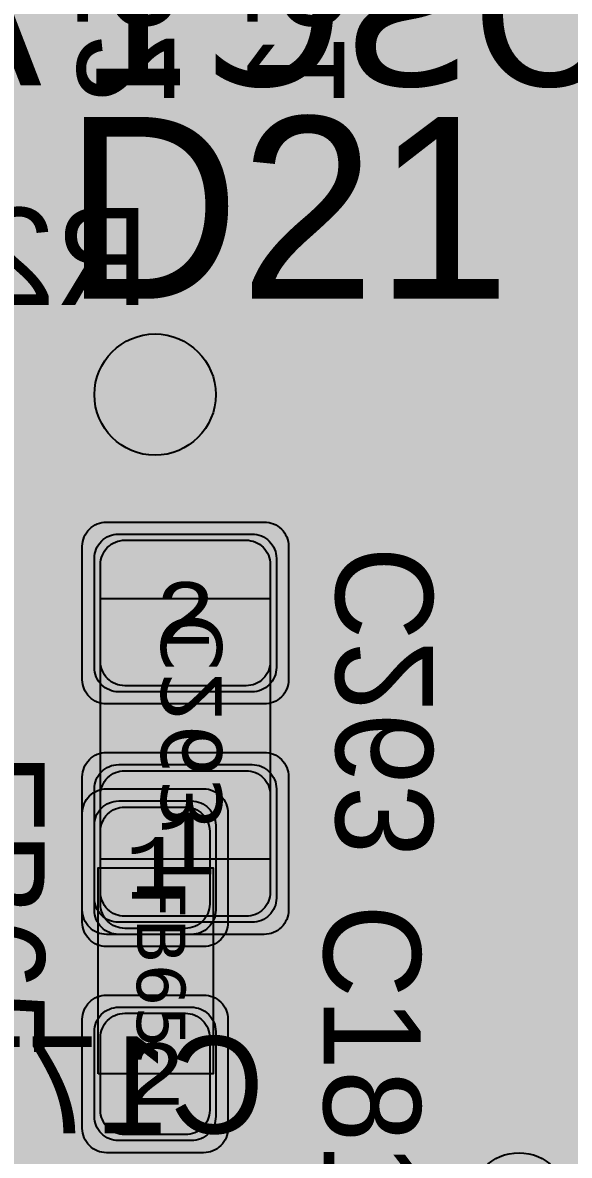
# Model space of a CAD drawing. Extents: x -28 to 199, y -61 to 255.
# Drawn here: x 62.41 to 66.91, y 201.48 to 210.82 of the extents above; entities that cross this region are included whole.
import ezdxf
from ezdxf.enums import TextEntityAlignment as Align

# ---------------------------------------------------------------- set-up
doc = ezdxf.new("R2010")
doc.units = 0
doc.header["$MEASUREMENT"] = 0
for name, color, linetype in [('ASSEMBLY_OUTLINES_BTM', 191, 'CONTINUOUS'), ('ASSEMBLY_OUTLINES_TOP', 102, 'CONTINUOUS'), ('ASSEMBLY_PART_NUMBERS_BTM', 191, 'CONTINUOUS'), ('ASSEMBLY_PART_NUMBERS_TOP', 102, 'CONTINUOUS'), ('ASSEMBLY_REF_DES_BTM', 191, 'CONTINUOUS'), ('ASSEMBLY_REF_DES_TOP', 102, 'CONTINUOUS'), ('DRILL_DRAWING', 21, 'CONTINUOUS'), ('GENERATED_SILKSCREEN_BTM', 255, 'CONTINUOUS'), ('GENERATED_SILKSCREEN_TOP', 140, 'CONTINUOUS'), ('MOUNTING_HOLES_LAYER_2', 42, 'CONTINUOUS'), ('MOUNTING_HOLES_LAYER_3', 42, 'CONTINUOUS'), ('MOUNTING_HOLES_LAYER_BOT21', 42, 'CONTINUOUS'), ('MOUNTING_HOLES_LAYER_TOP', 42, 'CONTINUOUS'), ('PART_PADS_SMD_BTM', 10, 'CONTINUOUS'), ('PART_PADS_SMD_TOP', 150, 'CONTINUOUS'), ('PIN_NUMBERS_BTM', 8, 'CONTINUOUS'), ('PIN_NUMBERS_TOP', 8, 'CONTINUOUS'), ('PLACEMENT_OUTLINES_BTM', 222, 'CONTINUOUS'), ('PLACEMENT_OUTLINES_TOP', 130, 'CONTINUOUS'), ('PLANE_SHAPES_LAYER_2', 230, 'CONTINUOUS'), ('PLANE_SHAPES_LAYER_3', 81, 'CONTINUOUS'), ('SILKSCREEN_OUTLINES_BTM', 211, 'CONTINUOUS'), ('SILKSCREEN_OUTLINES_TOP', 150, 'CONTINUOUS'), ('SILKSCREEN_REF_DES_BTM', 211, 'CONTINUOUS'), ('SILKSCREEN_REF_DES_TOP', 150, 'CONTINUOUS'), ('SOLDERMASK_PADS_BTM', 12, 'CONTINUOUS'), ('SOLDERMASK_PADS_TOP', 180, 'CONTINUOUS'), ('SOLDERPASTE_PADS_BTM', 12, 'CONTINUOUS'), ('SOLDERPASTE_PADS_TOP', 180, 'CONTINUOUS'), ('TRACES_LAYER_BOTTOM', 10, 'CONTINUOUS'), ('TRACES_LAYER_TOP', 150, 'CONTINUOUS'), ('VIA_PADS_LAYER_2', 230, 'CONTINUOUS'), ('VIA_PADS_LAYER_3', 81, 'CONTINUOUS')]:
    doc.layers.add(name, color=color, linetype=linetype)
doc.styles.add('COURIER_NEW', font='COUR.TTF')
doc.styles.add('VERDANA', font='verdana.TTF')
doc.styles.add('VERIBEST_GERBER_0', font='txt')

msp = doc.modelspace()

# ---------------------------------------------------------------- hatches: boundary and pattern name
at = {"layer": 'MOUNTING_HOLES_LAYER_2'}
h = msp.add_hatch(color=256, dxfattribs=at)
edge = h.paths.add_edge_path()
edge.add_arc((63.5, 207.75), 0.5, 0, 360)
at = {"layer": 'MOUNTING_HOLES_LAYER_3'}
h = msp.add_hatch(color=256, dxfattribs=at)
edge = h.paths.add_edge_path()
edge.add_arc((63.5, 207.75), 0.5, 0, 360)
at = {"layer": 'MOUNTING_HOLES_LAYER_BOT21'}
h = msp.add_hatch(color=256, dxfattribs=at)
edge = h.paths.add_edge_path()
edge.add_arc((63.5, 207.75), 0.5, 0, 360)
at = {"layer": 'MOUNTING_HOLES_LAYER_TOP'}
h = msp.add_hatch(color=256, dxfattribs=at)
edge = h.paths.add_edge_path()
edge.add_arc((63.5, 207.75), 0.5, 0, 360)
at = {"layer": 'PLANE_SHAPES_LAYER_2'}
h = msp.add_hatch(color=256, dxfattribs=at)
h.paths.add_polyline_path([(169.5, 129.25), (149.5, 129.25), (142.25, 122), (142.25, 90.5), (147.5, 90.5), (147.5, 80), (154, 80), (154, 69.25), (131.75, 69.25), (131.75, 73.25), (121.25, 73.25), (121.25, 81), (110.5, 81), (110.5, 125.75), (106.5, 125.75), (106.5, 128.75), (93.5, 128.75), (93.5, 120.25), (91.75, 120.25), (91.75, 121.5), (80, 121.5), (80, 118.25), (73.25, 118.25), (73.25, 124.5), (67.5, 124.5), (67.5, 128), (57.75, 128), (57.75, 120.25), (55.25, 120.25), (55.25, 121.5), (47.5, 121.5), (47.5, 119), (35, 119), (35, 134.75), (32.75, 134.75), (32.75, 159.75), (29.25, 159.75), (29.25, 175.25), (22.5, 175.25), (22.5, 195.25), (17.25, 195.25), (17.25, 198), (22.5, 198), (22.5, 216.5), (40.25, 216.5), (40.25, 235.5), (54.5, 235.5), (54.5, 254), (87.25, 254), (87.25, 236.25), (86.25, 236.25), (86.25, 228.75), (81, 228.75), (81, 218.75), (95.25, 218.75), (95.25, 194.5), (87, 194.5), (87, 172), (131.1, 172), (131.1, 208.75), (115.5, 208.75), (115.5, 213.75), (106.75, 213.75), (106.75, 218.75), (110.25, 222.25), (110.25, 226.25), (142.5, 226.25), (142.5, 221.5), (160.5, 221.5), (160.5, 240.75), (169.5, 240.75)])
h.paths.add_polyline_path([(35.5, 149.5), (41.75, 149.5), (41.75, 152), (39.25, 152), (39.25, 154), (37.75, 154), (37.75, 152), (35.5, 152)], flags=16)
h.paths.add_polyline_path([(37.5, 125.75), (37.5, 128.75), (42.75, 128.75), (42.75, 125.75)], flags=16)
h.paths.add_polyline_path([(52, 127.75), (52, 130.75), (54.25, 130.75), (54.25, 127.75)], flags=16)
h.paths.add_polyline_path([(50.75, 219.5), (50.75, 226.5), (71.75, 226.5), (71.75, 219.5)], flags=16)
h.paths.add_polyline_path([(66.5, 150.75), (66.5, 177.5), (72.25, 177.5), (72.25, 150.75)], flags=16)
h.paths.add_polyline_path([(47.25, 185.25), (73, 185.25), (73, 188.25), (70.25, 188.25), (70.25, 191), (47.25, 191)], flags=16)
h.paths.add_polyline_path([(84.5, 208), (84.5, 212.75), (85, 212.75), (85, 208)], flags=16)
h.paths.add_polyline_path([(61.5, 137.25), (87.75, 137.25), (87.75, 140.5), (84.75, 140.5), (84.75, 143), (61.5, 143)], flags=16)
h.paths.add_polyline_path([(88.75, 127), (88.75, 130), (91, 130), (91, 127)], flags=16)
h.paths.add_polyline_path([(85.5, 130.25), (85.5, 132.5), (91, 132.5), (91, 130.25)], flags=16)
h.paths.add_polyline_path([(108.75, 142.25), (135.75, 142.25), (135.75, 145.75), (132.25, 145.75), (132.25, 149), (108.75, 149)], flags=16)
h.paths.add_polyline_path([(114.25, 126.75), (140.75, 126.75), (140.75, 129.75), (137.25, 129.75), (137.25, 133), (114.25, 133)], flags=16)
h.paths.add_polyline_path([(155.25, 180.25), (166.25, 180.25), (166.25, 186.25), (152.25, 186.25), (152.25, 183), (155.25, 183)], flags=16)
at = {"layer": 'PLANE_SHAPES_LAYER_3'}
h = msp.add_hatch(color=256, dxfattribs=at)
h.paths.add_polyline_path([(169.5, 129.25), (149.5, 129.25), (142.25, 122), (142.25, 90.5), (147.5, 90.5), (147.5, 80), (154, 80), (154, 69.25), (131.75, 69.25), (131.75, 73.25), (121.25, 73.25), (121.25, 81), (110.5, 81), (110.5, 125.75), (106.5, 125.75), (106.5, 128.75), (93.5, 128.75), (93.5, 120.25), (91.75, 120.25), (91.75, 121.5), (80, 121.5), (80, 118.25), (73.25, 118.25), (73.25, 124.5), (67.5, 124.5), (67.5, 127.75), (58.25, 127.75), (58.25, 130.25), (88.75, 130.25), (88.75, 127), (91, 127), (91, 132.5), (55, 132.5), (55, 131.25), (52, 131.25), (52, 127.75), (55, 127.75), (55, 127.25), (57.75, 127.25), (57.75, 120.25), (55.25, 120.25), (55.25, 121.5), (47.5, 121.5), (47.5, 119), (35, 119), (35, 134.75), (32.75, 134.75), (32.75, 159.75), (29.25, 159.75), (29.25, 175.25), (22.5, 175.25), (22.5, 195.25), (17.25, 195.25), (17.25, 198), (22.5, 198), (22.5, 216.5), (40.25, 216.5), (40.25, 235.5), (54.5, 235.5), (54.5, 254), (87.25, 254), (87.25, 236.25), (86.25, 236.25), (86.25, 228.75), (81, 228.75), (81, 218.75), (95.25, 218.75), (95.25, 194.5), (87, 194.5), (87, 172), (131.1, 172), (131.1, 208.75), (115.5, 208.75), (115.5, 213.75), (106.75, 213.75), (106.75, 218.75), (110.25, 222.25), (110.25, 226.25), (142.5, 226.25), (142.5, 221.5), (160.5, 221.5), (160.5, 240.75), (169.5, 240.75)])
h.paths.add_polyline_path([(35.5, 149.5), (41.75, 149.5), (41.75, 152), (39.25, 152), (39.25, 154), (37.75, 154), (37.75, 152), (35.5, 152)], flags=16)
h.paths.add_polyline_path([(37.5, 125.75), (37.5, 128.75), (42.75, 128.75), (42.75, 125.75)], flags=16)
h.paths.add_polyline_path([(50.75, 219.5), (50.75, 226.5), (71.75, 226.5), (71.75, 219.5)], flags=16)
h.paths.add_polyline_path([(66.5, 150.75), (66.5, 177.5), (72.25, 177.5), (72.25, 150.75)], flags=16)
h.paths.add_polyline_path([(47.25, 185.25), (73, 185.25), (73, 188.25), (70.25, 188.25), (70.25, 191), (47.25, 191)], flags=16)
h.paths.add_polyline_path([(84.5, 208), (84.5, 212.75), (85, 212.75), (85, 208)], flags=16)
h.paths.add_polyline_path([(61.5, 137.25), (87.75, 137.25), (87.75, 140.5), (84.75, 140.5), (84.75, 143), (61.5, 143)], flags=16)
h.paths.add_polyline_path([(108.75, 142.25), (135.75, 142.25), (135.75, 145.75), (132.25, 145.75), (132.25, 149), (108.75, 149)], flags=16)
h.paths.add_polyline_path([(114.25, 126.75), (140.75, 126.75), (140.75, 129.75), (137.25, 129.75), (137.25, 133), (114.25, 133)], flags=16)
h.paths.add_polyline_path([(155.25, 180.25), (166.25, 180.25), (166.25, 186.25), (152.25, 186.25), (152.25, 183), (155.25, 183)], flags=16)

# ---------------------------------------------------------------- linework, layer by layer
at = {"layer": 'ASSEMBLY_OUTLINES_BTM'}
msp.add_lwpolyline([(63.05, 203.92), (63.05, 206.07), (64.45, 206.07), (64.45, 203.92)], close=True, dxfattribs=at)
at = {"layer": 'ASSEMBLY_OUTLINES_TOP'}
msp.add_lwpolyline([(63.03, 202.15), (63.03, 203.85), (63.98, 203.85), (63.98, 202.15)], close=True, dxfattribs=at)
at = {"layer": 'GENERATED_SILKSCREEN_BTM', "const_width": 0.15}
for points in [[(62.8896, 211.0472), (62.8896, 210.5248), (62.888, 210.5192), (62.8848, 210.5144), (62.8792, 210.512), (62.8736, 210.5112), (62.8672, 210.512), (62.8616, 210.5144), (62.8584, 210.5192), (62.8568, 210.5248), (62.8568, 211.0648)], [(64.2896, 211.0468), (64.2896, 210.5244), (64.288, 210.5188), (64.2848, 210.514), (64.2792, 210.5116), (64.2736, 210.5108), (64.2672, 210.5116), (64.2616, 210.514), (64.2584, 210.5188), (64.2568, 210.5244), (64.2568, 211.0644)], [(63.6568, 210.9296), (63.6568, 210.66), (63.6568, 210.6576), (63.656, 210.6568), (63.656, 210.656), (63.6552, 210.6544), (63.6552, 210.6528), (63.6536, 210.6496), (63.5432, 210.5144), (63.5408, 210.512), (63.5392, 210.5112), (63.5344, 210.5096), (63.5312, 210.5088), (63.2576, 210.5088), (63.2544, 210.5096), (63.2496, 210.5112), (63.248, 210.5112), (63.2472, 210.512), (63.2456, 210.5136), (63.244, 210.5144), (63.1352, 210.6496), (63.1336, 210.6536), (63.1328, 210.656), (63.132, 210.66), (63.132, 210.9296)], [(63.164, 210.924), (63.164, 210.6656), (63.2656, 210.5408), (63.5232, 210.5408), (63.6232, 210.6656), (63.6232, 210.924)], [(65.0568, 210.9292), (65.0568, 210.6596), (65.0568, 210.6572), (65.056, 210.6564), (65.056, 210.6556), (65.0552, 210.654), (65.0552, 210.6524), (65.0536, 210.6492), (64.9432, 210.514), (64.9408, 210.5116), (64.9392, 210.5108), (64.9344, 210.5092), (64.9312, 210.5084), (64.6576, 210.5084), (64.6544, 210.5092), (64.6496, 210.5108), (64.648, 210.5108), (64.6472, 210.5116), (64.6456, 210.5132), (64.644, 210.514), (64.5352, 210.6492), (64.5336, 210.6532), (64.5328, 210.6556), (64.532, 210.6596), (64.532, 210.9292)], [(64.564, 210.9236), (64.564, 210.6652), (64.6656, 210.5404), (64.9232, 210.5404), (65.0232, 210.6652), (65.0232, 210.9236)], [(62.86, 209.8928), (62.9696, 209.7584), (62.9736, 209.756), (62.9768, 209.7552), (62.9792, 209.7536), (62.9824, 209.7528), (63.092, 209.7528), (63.0944, 209.7536), (63.1, 209.7552), (63.104, 209.756), (63.1056, 209.7584), (63.5384, 210.2912), (63.624, 210.2912), (63.624, 209.7688), (63.6256, 209.7632), (63.6288, 209.7584), (63.6344, 209.756), (63.6408, 209.7552), (63.6464, 209.756), (63.652, 209.7584), (63.6552, 209.7632), (63.6568, 209.7688), (63.6568, 210.308), (63.6552, 210.3144), (63.6512, 210.3184), (63.6472, 210.3224), (63.6408, 210.324), (63.5312, 210.324), (63.5288, 210.3232), (63.5232, 210.3216), (63.5208, 210.32), (63.5192, 210.3184), (63.5176, 210.3168), (63.084, 209.7848), (62.9904, 209.7848), (62.8896, 209.9096), (62.8896, 210.168), (62.996, 210.2984), (62.9976, 210.304), (62.9968, 210.3088), (62.9944, 210.3144), (62.9896, 210.3176), (62.9848, 210.3208), (62.9792, 210.3216), (62.9736, 210.3208), (62.9696, 210.3168), (62.86, 210.1824), (62.8592, 210.1792), (62.8584, 210.1768), (62.8576, 210.176), (62.8568, 210.1728), (62.8568, 209.9032), (62.8576, 209.9), (62.8576, 209.8992), (62.8584, 209.8984), (62.8592, 209.896), (62.86, 209.8928)], [(65.024, 210.2084), (65.0256, 210.2148), (65.0288, 210.218), (65.0344, 210.2204), (65.0408, 210.2212), (65.0464, 210.2204), (65.052, 210.218), (65.056, 210.2148), (65.0568, 210.2084), (65.0568, 209.8964), (65.056, 209.8908), (65.052, 209.886), (65.0464, 209.8836), (65.0408, 209.8828), (65.0344, 209.8836), (65.0288, 209.886), (65.0256, 209.8908), (65.024, 209.8964), (65.024, 210.0372), (64.2728, 210.0372), (64.2672, 210.038), (64.2632, 210.0404), (64.2608, 210.0444), (64.26, 210.05), (64.2592, 210.054), (64.2592, 210.058), (64.2608, 210.0612), (64.264, 210.0644), (64.4832, 210.2204), (64.4888, 210.2228), (64.4944, 210.2228), (64.4992, 210.2204), (64.5032, 210.2164), (64.5064, 210.2116), (64.508, 210.206), (64.508, 210.2028), (64.5064, 210.2004), (64.5048, 210.198), (64.5024, 210.1964), (64.3232, 210.0684), (65.024, 210.0684), (65.024, 210.2084)], [(62.1716, 209.2436), (62.43, 209.2436), (62.5604, 209.1372), (62.566, 209.1356), (62.5716, 209.1364), (62.5764, 209.1388), (62.5804, 209.1436), (62.5828, 209.1484), (62.5836, 209.154), (62.5828, 209.1596), (62.5812, 209.162), (62.5788, 209.1636), (62.4444, 209.2732), (62.4412, 209.274), (62.4396, 209.2748), (62.438, 209.2756), (62.4348, 209.2764), (62.1652, 209.2764)], [(62.7756, 208.9724), (62.7732, 208.974), (62.7724, 208.978), (62.7708, 208.982), (62.77, 208.986), (62.77, 209.1508), (62.7708, 209.1548), (62.7724, 209.1572), (62.7724, 209.1596), (62.7732, 209.1604), (62.7748, 209.1612), (62.7756, 209.1628), (62.9116, 209.2732), (62.9156, 209.2748), (62.9188, 209.2756), (62.922, 209.2764), (63.3252, 209.2764), (63.3324, 209.2748), (63.3372, 209.2708), (63.3412, 209.266), (63.3428, 209.2604), (63.3428, 208.4924), (63.3412, 208.486), (63.3372, 208.482), (63.3324, 208.4796), (63.3268, 208.4788), (63.3204, 208.4796), (63.3148, 208.482), (63.3108, 208.486), (63.3092, 208.4924), (63.3092, 208.8604), (62.9332, 208.8604), (62.802, 208.4876), (62.7988, 208.482), (62.7932, 208.4788), (62.7876, 208.478), (62.782, 208.4796), (62.7772, 208.482), (62.7732, 208.486), (62.7716, 208.4916), (62.7724, 208.498), (62.9036, 208.8708), (62.7756, 208.9724)], [(63.3092, 209.2436), (62.9268, 209.2436), (62.802, 209.1428), (62.802, 208.994), (62.9268, 208.8924), (63.3092, 208.8924), (63.3092, 209.2436)], [(62.0204, 209.0276), (62.5532, 208.5948), (62.5532, 208.5092), (62.0308, 208.5092)], [(62.0308, 208.4764), (62.57, 208.4764), (62.5764, 208.478), (62.5804, 208.482), (62.5844, 208.486), (62.586, 208.4924), (62.586, 208.602), (62.5852, 208.6044), (62.5836, 208.61), (62.582, 208.6124), (62.5812, 208.614), (62.5788, 208.6156), (62.0468, 209.0492)], [(65.7836, 206.2504), (65.674, 206.3848), (65.6716, 206.3888), (65.6684, 206.3896), (65.6652, 206.3912), (65.6612, 206.392), (65.1124, 206.392), (65.1084, 206.3912), (65.1052, 206.3896), (65.1036, 206.388), (65.102, 206.3872), (65.0996, 206.3848), (64.99, 206.2504), (64.9892, 206.248), (64.9884, 206.2456), (64.9876, 206.2448), (64.9868, 206.2416), (64.9868, 205.972), (64.9876, 205.968), (64.9884, 205.9664), (64.9892, 205.964), (64.99, 205.9616), (65.0996, 205.8264), (65.1036, 205.8232), (65.11, 205.8216), (65.114, 205.8224), (65.1188, 205.824), (65.122, 205.8264), (65.1252, 205.8304), (65.1276, 205.8344), (65.1284, 205.8384), (65.1284, 205.8424), (65.126, 205.8456), (65.0196, 205.9776), (65.0196, 206.236), (65.1204, 206.3592), (65.6532, 206.3592), (65.754, 206.236), (65.754, 205.9776), (65.6476, 205.8456), (65.646, 205.8424), (65.6452, 205.8384), (65.646, 205.8344), (65.6484, 205.8304), (65.6516, 205.8264), (65.6556, 205.824), (65.6596, 205.8224), (65.6652, 205.8216), (65.67, 205.8232), (65.674, 205.8264), (65.7836, 205.9616), (65.7852, 205.9648), (65.786, 205.9656), (65.786, 205.968), (65.7868, 205.9688), (65.7868, 205.9696), (65.7868, 205.972), (65.7868, 206.2416), (65.786, 206.2448), (65.7852, 206.248), (65.7836, 206.2504)], [(64.99, 205.2064), (65.0996, 205.072), (65.1036, 205.0696), (65.1068, 205.0688), (65.1092, 205.0672), (65.1124, 205.0664), (65.222, 205.0664), (65.2244, 205.0672), (65.23, 205.0688), (65.234, 205.0696), (65.2356, 205.072), (65.6684, 205.6048), (65.754, 205.6048), (65.754, 205.0824), (65.7556, 205.0768), (65.7588, 205.072), (65.7644, 205.0696), (65.7708, 205.0688), (65.7764, 205.0696), (65.782, 205.072), (65.7852, 205.0768), (65.7868, 205.0824), (65.7868, 205.6216), (65.7852, 205.628), (65.7812, 205.632), (65.7772, 205.636), (65.7708, 205.6376), (65.6612, 205.6376), (65.6588, 205.6368), (65.6532, 205.6352), (65.6508, 205.6336), (65.6492, 205.632), (65.6476, 205.6304), (65.214, 205.0984), (65.1204, 205.0984), (65.0196, 205.2232), (65.0196, 205.4816), (65.126, 205.612), (65.1276, 205.6176), (65.1268, 205.6224), (65.1244, 205.628), (65.1196, 205.6312), (65.1148, 205.6344), (65.1092, 205.6352), (65.1036, 205.6344), (65.0996, 205.6304), (64.99, 205.496), (64.9892, 205.4928), (64.9884, 205.4904), (64.9876, 205.4896), (64.9868, 205.4864), (64.9868, 205.2168), (64.9876, 205.2136), (64.9876, 205.2128), (64.9884, 205.212), (64.9892, 205.2096), (64.99, 205.2064)], [(64.99, 204.4504), (65.0996, 204.316), (65.1036, 204.312), (65.11, 204.3112), (65.114, 204.312), (65.1188, 204.3136), (65.122, 204.316), (65.1252, 204.32), (65.1276, 204.324), (65.1284, 204.328), (65.1284, 204.332), (65.126, 204.3352), (65.0196, 204.4664), (65.0196, 204.7256), (65.1204, 204.8488), (65.4076, 204.8488), (65.3188, 204.74), (65.318, 204.7368), (65.3172, 204.7352), (65.3172, 204.7344), (65.3164, 204.7344), (65.3156, 204.7304), (65.3156, 204.4608), (65.3164, 204.4576), (65.3172, 204.4568), (65.3172, 204.456), (65.318, 204.4536), (65.3188, 204.4504), (65.4276, 204.316), (65.43, 204.3152), (65.4308, 204.3136), (65.4316, 204.3128), (65.4332, 204.3128), (65.4388, 204.3112), (65.4412, 204.3104), (65.6612, 204.3104), (65.6652, 204.3112), (65.6684, 204.3128), (65.6716, 204.3136), (65.674, 204.316), (65.7836, 204.4504), (65.7852, 204.4544), (65.786, 204.4552), (65.786, 204.4568), (65.7868, 204.4584), (65.7868, 204.4592), (65.7868, 204.4608), (65.7868, 204.7304), (65.786, 204.7336), (65.7852, 204.7368), (65.7836, 204.74), (65.674, 204.8744), (65.6724, 204.876), (65.6716, 204.8776), (65.6692, 204.8792), (65.6636, 204.8808), (65.6612, 204.8816), (65.1124, 204.8816), (65.1084, 204.8808), (65.1052, 204.8792), (65.1036, 204.8776), (65.102, 204.876), (65.0996, 204.8744), (64.99, 204.74), (64.9892, 204.7368), (64.9884, 204.7344), (64.9876, 204.7336), (64.9868, 204.7304), (64.9868, 204.4608), (64.9876, 204.4576), (64.9876, 204.4568), (64.9884, 204.456), (64.9892, 204.4536), (64.99, 204.4504)], [(65.4492, 204.8488), (65.6532, 204.8488), (65.754, 204.7256), (65.754, 204.4672), (65.6532, 204.3424), (65.4492, 204.3424), (65.3476, 204.4672), (65.3476, 204.7256), (65.4492, 204.8488)], [(65.7836, 203.984), (65.674, 204.1192), (65.67, 204.1232), (65.6676, 204.124), (65.6652, 204.124), (65.6596, 204.1232), (65.654, 204.12), (65.65, 204.116), (65.6468, 204.1112), (65.646, 204.1056), (65.6476, 204.1), (65.754, 203.9696), (65.754, 203.7112), (65.6532, 203.5864), (65.5044, 203.5864), (65.4028, 203.7096), (65.4028, 203.8424), (65.4012, 203.8488), (65.398, 203.8528), (65.3924, 203.8552), (65.3868, 203.856), (65.3812, 203.8552), (65.3756, 203.8528), (65.3724, 203.8488), (65.3708, 203.8424), (65.3708, 203.7096), (65.2692, 203.5864), (65.1204, 203.5864), (65.0196, 203.7112), (65.0196, 203.9696), (65.126, 204.1), (65.1276, 204.1056), (65.1268, 204.1112), (65.1244, 204.116), (65.1196, 204.12), (65.1148, 204.1232), (65.1092, 204.124), (65.106, 204.124), (65.1036, 204.1232), (65.0996, 204.1192), (64.99, 203.984), (64.9892, 203.9816), (64.9884, 203.9792), (64.9876, 203.9784), (64.9868, 203.9752), (64.9868, 203.7056), (64.9876, 203.7016), (64.9884, 203.7), (64.9892, 203.6976), (64.99, 203.6952), (65.0996, 203.56), (65.1036, 203.5576), (65.1068, 203.5568), (65.1092, 203.5552), (65.1124, 203.5544), (65.2772, 203.5544), (65.2796, 203.5552), (65.2852, 203.5568), (65.2892, 203.5576), (65.2908, 203.56), (65.3868, 203.6776), (65.4828, 203.56), (65.4844, 203.5592), (65.486, 203.5576), (65.4868, 203.5568), (65.4884, 203.5568), (65.494, 203.5552), (65.4964, 203.5544), (65.6612, 203.5544), (65.6652, 203.5552), (65.6684, 203.5568), (65.6716, 203.5576), (65.674, 203.56), (65.7836, 203.6952), (65.7852, 203.6984), (65.786, 203.6992), (65.786, 203.7016), (65.7868, 203.7024), (65.7868, 203.7032), (65.7868, 203.7056), (65.7868, 203.9752), (65.786, 203.9784), (65.7852, 203.9816), (65.7836, 203.984)], [(63.4228, 201.6792), (63.4292, 201.6776), (63.4332, 201.6744), (63.4348, 201.6688), (63.4356, 201.6624), (63.4348, 201.6568), (63.4332, 201.6512), (63.4292, 201.6472), (63.4228, 201.6464), (63.1108, 201.6464), (63.1052, 201.6472), (63.1004, 201.6512), (63.098, 201.6568), (63.0972, 201.6624), (63.098, 201.6688), (63.1004, 201.6744), (63.1052, 201.6776), (63.1108, 201.6792), (63.2516, 201.6792), (63.2516, 202.4304), (63.2524, 202.436), (63.2548, 202.44), (63.2588, 202.4424), (63.2644, 202.4432), (63.2684, 202.444), (63.2724, 202.444), (63.2756, 202.4424), (63.2788, 202.4392), (63.4348, 202.22), (63.4364, 202.2168), (63.4372, 202.2144), (63.4372, 202.2088), (63.4348, 202.204), (63.4308, 202.2), (63.426, 202.1968), (63.4204, 202.1952), (63.4172, 202.1952), (63.4148, 202.196), (63.4108, 202.2008), (63.2828, 202.38), (63.2828, 201.6792), (63.4228, 201.6792)], [(62.2548, 202.4464), (62.7948, 202.4464), (62.8004, 202.4448), (62.8052, 202.4408), (62.8076, 202.436), (62.8084, 202.4296), (62.8076, 202.424), (62.8052, 202.4184), (62.8004, 202.4144), (62.7948, 202.4136), (62.282, 202.4136), (62.6996, 201.6704)], [(62.6996, 201.6704), (62.7012, 201.6648), (62.7004, 201.6592), (62.6972, 201.6544), (62.6924, 201.6512), (62.6868, 201.6496), (62.6812, 201.6488), (62.6764, 201.6504), (62.6724, 201.6552), (62.2412, 202.4224)], [(64.1508, 201.6496), (64.2852, 201.7592), (64.2892, 201.7616), (64.29, 201.7648), (64.2916, 201.768), (64.2924, 201.772), (64.2924, 202.3208), (64.2916, 202.3248), (64.29, 202.328), (64.2884, 202.3296), (64.2876, 202.3312), (64.286, 202.3336), (64.1508, 202.4432), (64.1484, 202.444), (64.146, 202.4448), (64.1452, 202.4456), (64.142, 202.4464), (63.8724, 202.4464), (63.8684, 202.4456), (63.8668, 202.4448), (63.8644, 202.444), (63.862, 202.4432), (63.7268, 202.3336), (63.7236, 202.3296), (63.722, 202.3232), (63.7228, 202.3184), (63.7244, 202.3144), (63.7268, 202.3112), (63.7308, 202.308), (63.7348, 202.3056), (63.7388, 202.3048), (63.7428, 202.3048), (63.746, 202.3072), (63.878, 202.4136), (64.1364, 202.4136), (64.2596, 202.3128), (64.2596, 201.78), (64.1364, 201.6792), (63.878, 201.6792), (63.746, 201.7856), (63.7428, 201.7872), (63.7388, 201.788), (63.7348, 201.7872), (63.7308, 201.7848), (63.7268, 201.7816), (63.7244, 201.7776), (63.7228, 201.7728), (63.722, 201.768), (63.7236, 201.7632), (63.7268, 201.7592), (63.862, 201.6496), (63.8652, 201.648), (63.866, 201.6472), (63.8684, 201.6472), (63.8692, 201.6464), (63.87, 201.6464), (63.8724, 201.6464), (64.142, 201.6464), (64.1452, 201.6472), (64.1484, 201.648), (64.1508, 201.6496)]]:
    msp.add_lwpolyline(points, dxfattribs=at)
for points in [[(63.050005, 204.730492, 1.10969e-05), (63.049995, 204.730485), (63.049995, 205.269515, 1.10969e-05), (63.050005, 205.269508), (63.050005, 204.730492)], [(64.450005, 204.730485, 1.10969e-05), (64.449995, 204.730492), (64.449995, 205.269508, 1.10969e-05), (64.450005, 205.269515), (64.450005, 204.730485)]]:
    msp.add_lwpolyline(points, format="xyb", dxfattribs=at)
at = {"layer": 'GENERATED_SILKSCREEN_TOP', "const_width": 0.15}
for points in [[(66.0035, 208.576), (65.9915, 208.573), (65.9855, 208.567), (65.981, 208.5565), (65.9795, 208.5445), (65.981, 208.534), (65.9855, 208.5235), (65.9915, 208.516), (66.0035, 208.5145), (66.5885, 208.5145), (66.599, 208.516), (66.608, 208.5235), (66.6125, 208.534), (66.614, 208.5445), (66.6125, 208.5565), (66.608, 208.567), (66.599, 208.573), (66.5885, 208.576), (66.3245, 208.576), (66.3245, 209.9845), (66.323, 209.995), (66.3185, 210.0025), (66.311, 210.007), (66.3005, 210.0085), (66.293, 210.01), (66.2855, 210.01), (66.2795, 210.007), (66.2735, 210.001), (65.981, 209.59), (65.9765, 209.5795), (65.9765, 209.569), (65.981, 209.56), (65.9885, 209.5525), (65.9975, 209.5465), (66.008, 209.5435), (66.014, 209.5435), (66.0185, 209.545), (66.026, 209.554), (66.266, 209.89), (66.266, 208.576), (66.0035, 208.576)], [(63.7595, 210.0085), (63.752, 210.0115), (63.746, 210.013), (63.74, 210.0145), (62.981, 210.0145), (62.9705, 210.0115), (62.9615, 210.004), (62.954, 209.995), (62.951, 209.9845), (62.951, 208.5445), (62.954, 208.5325), (62.9615, 208.525), (62.9705, 208.516), (62.981, 208.5145), (63.74, 208.5145), (63.746, 208.5145), (63.749, 208.516), (63.752, 208.5175), (63.7595, 208.5205), (64.013, 208.726), (64.0175, 208.732), (64.019, 208.735), (64.022, 208.7425), (64.0235, 208.75), (64.0235, 209.779), (64.022, 209.7865), (64.019, 209.791), (64.019, 209.7955), (64.0175, 209.797), (64.0145, 209.7985), (64.013, 209.8015), (63.7595, 210.0085)], [(63.014, 209.953), (63.7295, 209.953), (63.9635, 209.764), (63.9635, 208.765), (63.7295, 208.576), (63.014, 208.576), (63.014, 209.953)], [(65.1785, 210.0085), (65.4305, 209.803), (65.435, 209.7955), (65.4365, 209.7895), (65.4395, 209.785), (65.441, 209.779), (65.441, 209.5735), (65.4395, 209.5675), (65.4365, 209.5585), (65.435, 209.551), (65.4305, 209.548), (64.4315, 208.7365), (64.4315, 208.576), (65.411, 208.576), (65.4215, 208.573), (65.4305, 208.567), (65.435, 208.5565), (65.4365, 208.5445), (65.435, 208.534), (65.4305, 208.5235), (65.4215, 208.5175), (65.411, 208.5145), (64.4, 208.5145), (64.388, 208.5175), (64.3805, 208.525), (64.373, 208.5325), (64.37, 208.5445), (64.37, 208.75), (64.3715, 208.7545), (64.3745, 208.765), (64.3775, 208.7695), (64.3805, 208.7725), (64.3835, 208.7755), (65.381, 209.5885), (65.381, 209.764), (65.147, 209.953), (64.6625, 209.953), (64.418, 209.7535), (64.4075, 209.7505), (64.397, 209.752), (64.388, 209.7565), (64.382, 209.7655), (64.376, 209.7745), (64.3745, 209.785), (64.3745, 209.791), (64.376, 209.7955), (64.3835, 209.803), (64.6355, 210.0085), (64.6415, 210.01), (64.646, 210.0115), (64.6475, 210.013), (64.6535, 210.0145), (65.159, 210.0145), (65.165, 210.013), (65.1665, 210.013), (65.168, 210.0115), (65.1725, 210.01), (65.1785, 210.0085)], [(62.5604, 204.1368), (62.562, 204.1312), (62.5652, 204.1264), (62.5708, 204.124), (62.5764, 204.1232), (62.5828, 204.124), (62.5884, 204.1264), (62.5916, 204.1312), (62.5932, 204.1368), (62.5932, 204.6768), (62.5916, 204.6824), (62.5876, 204.6864), (62.5836, 204.6912), (62.5772, 204.6928), (61.8092, 204.6928)], [(62.246, 204.6592), (62.5604, 204.6592), (62.5604, 204.1368)], [(62.4732, 203.3912), (62.5876, 203.4944), (62.5916, 203.5), (62.5932, 203.5056), (62.5932, 203.9208), (62.5916, 203.9264), (62.5884, 203.9312), (62.5828, 203.9352), (62.5772, 203.9368), (62.2276, 203.9368)], [(62.5604, 203.9032), (62.5604, 203.5136), (62.4612, 203.424), (62.3124, 203.424), (62.2412, 203.512), (62.2412, 203.9032), (62.5604, 203.9032)], [(64.8964, 203.3), (65.006, 203.4344), (65.0084, 203.4384), (65.0116, 203.4392), (65.0148, 203.4408), (65.0188, 203.4416), (65.5676, 203.4416), (65.5716, 203.4408), (65.5748, 203.4392), (65.5772, 203.4376), (65.578, 203.4368), (65.5804, 203.4344), (65.69, 203.3), (65.6908, 203.2976), (65.6916, 203.2952), (65.6924, 203.2944), (65.6932, 203.2912), (65.6932, 203.0216), (65.6924, 203.0176), (65.6916, 203.016), (65.6908, 203.0136), (65.69, 203.0112), (65.5804, 202.876), (65.5764, 202.8728), (65.57, 202.8712), (65.566, 202.872), (65.562, 202.8736), (65.558, 202.876), (65.5548, 202.88), (65.5524, 202.884), (65.5516, 202.888), (65.5516, 202.892), (65.554, 202.8952), (65.6604, 203.0272), (65.6604, 203.2856), (65.5596, 203.4088), (65.0268, 203.4088), (64.926, 203.2856), (64.926, 203.0272), (65.0324, 202.8952), (65.0348, 202.892), (65.0348, 202.888), (65.034, 202.884), (65.0316, 202.88), (65.0284, 202.876), (65.0244, 202.8736), (65.0204, 202.872), (65.0148, 202.8712), (65.01, 202.8728), (65.006, 202.876), (64.8964, 203.0112), (64.8948, 203.0144), (64.894, 203.0152), (64.894, 203.0176), (64.894, 203.0184), (64.8932, 203.0192), (64.8932, 203.0216), (64.8932, 203.2912), (64.894, 203.2944), (64.8948, 203.2976), (64.8964, 203.3)], [(62.3036, 203.3912), (62.4732, 203.3912)], [(61.9188, 203.18), (62.4676, 203.18), (62.4716, 203.1792), (62.4748, 203.1776), (62.4772, 203.176), (62.478, 203.1744), (62.4804, 203.1728), (62.59, 203.0384), (62.5908, 203.0352), (62.5916, 203.0328), (62.5924, 203.032), (62.5932, 203.0288), (62.5932, 202.7592), (62.5924, 202.756), (62.5924, 202.7552), (62.5916, 202.7544), (62.5908, 202.752), (62.59, 202.7488)], [(62.59, 202.7488), (62.4804, 202.6144), (62.4764, 202.6104), (62.47, 202.6096), (62.466, 202.6104), (62.462, 202.612), (62.458, 202.6144), (62.4548, 202.6184), (62.4524, 202.6224), (62.4516, 202.6264), (62.4516, 202.6304), (62.454, 202.6336), (62.5604, 202.7648), (62.5604, 203.024), (62.4596, 203.1472), (62.1724, 203.1472)], [(64.926, 202.572), (64.9252, 202.5784), (64.9212, 202.5816), (64.9156, 202.584), (64.9092, 202.5848), (64.9036, 202.584), (64.898, 202.5816), (64.894, 202.5784), (64.8932, 202.572), (64.8932, 202.26), (64.894, 202.2544), (64.898, 202.2496), (64.9036, 202.2472), (64.9092, 202.2464), (64.9156, 202.2472), (64.9212, 202.2496), (64.9252, 202.2544), (64.926, 202.26), (64.926, 202.4008), (65.6772, 202.4008), (65.6828, 202.4016), (65.6868, 202.404), (65.6892, 202.408), (65.69, 202.4136), (65.6908, 202.4176), (65.6908, 202.4216), (65.6892, 202.4248), (65.686, 202.428), (65.4668, 202.584), (65.4612, 202.5864), (65.4564, 202.5864), (65.4508, 202.584), (65.4468, 202.58), (65.4436, 202.5752), (65.442, 202.5696), (65.4436, 202.564), (65.4476, 202.56), (65.6268, 202.432), (64.926, 202.432), (64.926, 202.572)], [(62.2268, 202.3912), (62.5604, 202.3912), (62.5604, 201.8688), (62.562, 201.8632), (62.5652, 201.8584), (62.5708, 201.856), (62.5764, 201.8552), (62.5828, 201.856), (62.5884, 201.8584), (62.5916, 201.8632), (62.5932, 201.8688), (62.5932, 202.4088), (62.5916, 202.4144), (62.5876, 202.4184), (62.5836, 202.4232), (62.5772, 202.4248), (62.1924, 202.4248)], [(65.398, 201.4224), (65.3212, 201.448), (65.2444, 201.4224), (65.242, 201.4224), (65.2388, 201.4216), (64.9916, 201.4216), (64.9892, 201.4216), (64.9868, 201.4224), (64.9836, 201.4232), (64.9804, 201.4264), (64.898, 201.5064), (64.8948, 201.5096), (64.894, 201.5144), (64.8932, 201.5176), (64.8932, 201.8112), (64.8932, 201.8136), (64.894, 201.816), (64.8948, 201.8192), (64.898, 201.8224), (64.9804, 201.9024), (64.9836, 201.9056), (64.9868, 201.9072), (64.9916, 201.9072), (65.2388, 201.9072), (65.242, 201.9072), (65.2436, 201.9072), (65.2444, 201.9064), (65.3212, 201.8808), (65.398, 201.9064), (65.3988, 201.9072), (65.4036, 201.9072), (65.5956, 201.9072), (65.5988, 201.9072), (65.6028, 201.9056), (65.6068, 201.9024), (65.6892, 201.8224), (65.6916, 201.8192), (65.6924, 201.816), (65.6932, 201.8136), (65.6932, 201.8112), (65.6932, 201.5176), (65.6924, 201.5144), (65.6916, 201.5096), (65.6892, 201.5064), (65.6068, 201.4264), (65.602, 201.4232), (65.5988, 201.4224), (65.5956, 201.4216), (65.4036, 201.4216), (65.4004, 201.4216), (65.3988, 201.4224), (65.398, 201.4224)], [(65.2356, 201.8752), (64.9988, 201.8752), (64.926, 201.8032), (64.926, 201.524), (64.9988, 201.4536), (65.2356, 201.4536), (65.3044, 201.4768), (65.3044, 201.8536), (65.2356, 201.8752)], [(65.5868, 201.8752), (65.4052, 201.8752), (65.3364, 201.8536), (65.3364, 201.4768), (65.4052, 201.4536), (65.5868, 201.4536), (65.6604, 201.524), (65.6604, 201.8032), (65.5868, 201.8752)]]:
    msp.add_lwpolyline(points, dxfattribs=at)
for points in [[(63.030005, 202.716164, 1.1642e-05), (63.029995, 202.716156), (63.029995, 203.283844, 1.1642e-05), (63.030005, 203.283836), (63.030005, 202.716164)], [(63.980005, 202.707902, 1.22306e-05), (63.979995, 202.707911), (63.979995, 203.292089, 1.22306e-05), (63.980005, 203.292098), (63.980005, 202.707902)]]:
    msp.add_lwpolyline(points, format="xyb", dxfattribs=at)
at = {"layer": 'MOUNTING_HOLES_LAYER_2'}
msp.add_circle((63.5, 207.75), 0.5, dxfattribs=at)
at = {"layer": 'MOUNTING_HOLES_LAYER_3'}
msp.add_circle((63.5, 207.75), 0.5, dxfattribs=at)
at = {"layer": 'MOUNTING_HOLES_LAYER_BOT21'}
msp.add_circle((63.5, 207.75), 0.5, dxfattribs=at)
at = {"layer": 'MOUNTING_HOLES_LAYER_TOP'}
msp.add_circle((63.5, 207.75), 0.5, dxfattribs=at)
at = {"layer": 'PART_PADS_SMD_BTM'}
for points in [[(63, 206.4, -0.4142135624), (63.2, 206.6), (64.3, 206.6, -0.4142135624), (64.5, 206.4), (64.5, 205.5, -0.4142135624), (64.3, 205.3), (63.2, 205.3, -0.4142135624), (63, 205.5)], [(63, 204.5, -0.4142135624), (63.2, 204.7), (64.3, 204.7, -0.4142135624), (64.5, 204.5), (64.5, 203.6, -0.4142135624), (64.3, 203.4), (63.2, 203.4, -0.4142135624), (63, 203.6)]]:
    msp.add_lwpolyline(points, format="xyb", close=True, dxfattribs=at)
at = {"layer": 'PART_PADS_SMD_TOP'}
for points in [[(63.8, 204.4, -0.4142135624), (64, 204.2), (64, 203.5, -0.4142135624), (63.8, 203.3), (63.2, 203.3, -0.4142135624), (63, 203.5), (63, 204.2, -0.4142135624), (63.2, 204.4)], [(63.8, 202.7, -0.4142135624), (64, 202.5), (64, 201.8, -0.4142135624), (63.8, 201.6), (63.2, 201.6, -0.4142135624), (63, 201.8), (63, 202.5, -0.4142135624), (63.2, 202.7)]]:
    msp.add_lwpolyline(points, format="xyb", close=True, dxfattribs=at)
at = {"layer": 'PLACEMENT_OUTLINES_BTM'}
msp.add_lwpolyline([(63.05, 203.92), (63.05, 206.07), (64.45, 206.07), (64.45, 203.92)], close=True, dxfattribs=at)
at = {"layer": 'PLACEMENT_OUTLINES_TOP'}
msp.add_lwpolyline([(63.03, 202.15), (63.03, 203.85), (63.98, 203.85), (63.98, 202.15)], close=True, dxfattribs=at)
at = {"layer": 'SILKSCREEN_OUTLINES_BTM'}
msp.add_lwpolyline([(63.05, 203.92), (63.05, 206.07), (64.45, 206.07), (64.45, 203.92)], close=True, dxfattribs=at)
at = {"layer": 'SILKSCREEN_OUTLINES_TOP'}
msp.add_lwpolyline([(63.03, 202.15), (63.03, 203.85), (63.98, 203.85), (63.98, 202.15)], close=True, dxfattribs=at)
at = {"layer": 'SOLDERMASK_PADS_BTM'}
for points in [[(62.9, 206.5, -0.4142135624), (63.1, 206.7), (64.4, 206.7, -0.4142135624), (64.6, 206.5), (64.6, 205.4, -0.4142135624), (64.4, 205.2), (63.1, 205.2, -0.4142135624), (62.9, 205.4)], [(62.9, 204.6, -0.4142135624), (63.1, 204.8), (64.4, 204.8, -0.4142135624), (64.6, 204.6), (64.6, 203.5, -0.4142135624), (64.4, 203.3), (63.1, 203.3, -0.4142135624), (62.9, 203.5)]]:
    msp.add_lwpolyline(points, format="xyb", close=True, dxfattribs=at)
at = {"layer": 'SOLDERMASK_PADS_TOP'}
for points in [[(63.9, 204.5, -0.4142135624), (64.1, 204.3), (64.1, 203.4, -0.4142135624), (63.9, 203.2), (63.1, 203.2, -0.4142135624), (62.9, 203.4), (62.9, 204.3, -0.4142135624), (63.1, 204.5)], [(63.9, 202.8, -0.4142135624), (64.1, 202.6), (64.1, 201.7, -0.4142135624), (63.9, 201.5), (63.1, 201.5, -0.4142135624), (62.9, 201.7), (62.9, 202.6, -0.4142135624), (63.1, 202.8)]]:
    msp.add_lwpolyline(points, format="xyb", close=True, dxfattribs=at)
at = {"layer": 'SOLDERPASTE_PADS_BTM'}
for points in [[(63.05, 206.35, -0.4142135624), (63.25, 206.55), (64.25, 206.55, -0.4142135624), (64.45, 206.35), (64.45, 205.55, -0.4142135624), (64.25, 205.35), (63.25, 205.35, -0.4142135624), (63.05, 205.55)], [(63.05, 204.45, -0.4142135624), (63.25, 204.65), (64.25, 204.65, -0.4142135624), (64.45, 204.45), (64.45, 203.65, -0.4142135624), (64.25, 203.45), (63.25, 203.45, -0.4142135624), (63.05, 203.65)]]:
    msp.add_lwpolyline(points, format="xyb", close=True, dxfattribs=at)
at = {"layer": 'SOLDERPASTE_PADS_TOP'}
for points in [[(63.75, 204.35, -0.4142135624), (63.95, 204.15), (63.95, 203.55, -0.4142135624), (63.75, 203.35), (63.25, 203.35, -0.4142135624), (63.05, 203.55), (63.05, 204.15, -0.4142135624), (63.25, 204.35)], [(63.75, 202.65, -0.4142135624), (63.95, 202.45), (63.95, 201.85, -0.4142135624), (63.75, 201.65), (63.25, 201.65, -0.4142135624), (63.05, 201.85), (63.05, 202.45, -0.4142135624), (63.25, 202.65)]]:
    msp.add_lwpolyline(points, format="xyb", close=True, dxfattribs=at)
at = {"layer": 'TRACES_LAYER_BOTTOM'}
for points, const_width in [([(60.75, 213.85), (61.3, 213.85), (62.324265, 212.825735), (62.358649, 212.825735), (66.557986, 208.626398), (66.557986, 202.615113), (67.273099, 201.9)], 0.75), ([(59.75, 211.1), (62.456969, 211.1), (65.346287, 208.210682), (65.346287, 198.975592), (67.3, 197.021879), (67.3, 194.9)], 0.75), ([(61.6, 205), (62.7, 205), (63.65, 205.95), (63.75, 205.95)], 0.35), ([(61.6, 204.05), (63.75, 204.05)], 0.35)]:
    msp.add_lwpolyline(points, dxfattribs=dict(at, const_width=const_width))
at = {"layer": 'TRACES_LAYER_TOP'}
for points, const_width in [([(72.5, 214.6), (72.5, 211.710561), (71.969294, 211.179855), (65.565238, 211.179855), (64.366014, 209.980631), (64.366014, 208.480634), (64.629, 208.217648), (64.629, 207.282352), (63.5, 206.153352), (63.5, 203.85)], 0.75), ([(51, 196.6), (51.637291, 197.237291), (51.637291, 197.287291), (52.03219, 197.68219), (56.30057, 197.68219), (62.46838, 203.85), (63.5, 203.85)], 0.5), ([(63.5, 203.85), (64.636712, 203.85), (66.5, 201.986712), (66.5, 201.1)], 0.5), ([(63.5, 199.7), (63.5, 202.15)], 0.5)]:
    msp.add_lwpolyline(points, dxfattribs=dict(at, const_width=const_width))
at = {"layer": 'VIA_PADS_LAYER_2'}
msp.add_circle((66.5, 201.1), 0.4, dxfattribs=at)
at = {"layer": 'VIA_PADS_LAYER_3'}
msp.add_circle((66.5, 201.1), 0.4, dxfattribs=at)

# ---------------------------------------------------------------- texts
at = {"layer": 'ASSEMBLY_PART_NUMBERS_BTM', "style": 'VERIBEST_GERBER_0', "text_generation_flag": 2}
for s, p in [('CL10B104KB8SFNC', (64.29, 231.25)), ('MCR25JZHJ000', (63.29, 215.25)), ('MMZ1608S102A', (62.29, 210.25)), ('CC0805KKX7R7BB105', (61.21, 205))]:
    msp.add_text(s, height=2.032, rotation=90, dxfattribs=at).set_placement(p, align=Align.TOP_LEFT)
msp.add_text('ERJ-3EKF1022V', height=2.032, dxfattribs=at).set_placement((81.5, 207.46), align=Align.TOP_LEFT)
at = {"layer": 'ASSEMBLY_PART_NUMBERS_TOP', "style": 'VERIBEST_GERBER_0'}
for p in [(64.04, 215), (66.54, 215)]:
    msp.add_text('ERJ-3GEY0R00V', height=2.032, rotation=270, dxfattribs=at).set_placement(p, align=Align.TOP_LEFT)
msp.add_text('5010', height=2.032, dxfattribs=at).set_placement((57, 208.21), align=Align.TOP_LEFT)
at = {"layer": 'ASSEMBLY_REF_DES_BTM', "style": 'VERDANA', "text_generation_flag": 2}
msp.add_text('OSC17', height=1.2, dxfattribs=at).set_placement((67.4, 211.5), align=Align.TOP_LEFT)
msp.add_text('C263', height=0.5, rotation=90, dxfattribs=at).set_placement((63.55, 205.95), align=Align.TOP_LEFT)
at = {"layer": 'ASSEMBLY_REF_DES_TOP', "style": 'VERDANA'}
msp.add_text('FB65', height=0.4, rotation=270, dxfattribs=at).set_placement((63.75, 203.75), align=Align.TOP_LEFT)
at = {"layer": 'DRILL_DRAWING', "style": 'VERIBEST_GERBER_0'}
for s, p in [('T', (63.5, 207.75)), ('A', (66.5, 201.1)), ('A', (62.2, 200.95))]:
    msp.add_text(s, height=2, dxfattribs=at).set_placement(p, align=Align.MIDDLE_CENTER)
at = {"layer": 'PIN_NUMBERS_BTM', "style": 'COURIER_NEW'}
for s, p in [('2', (63.75, 205.95)), ('1', (63.75, 204.05)), ('1', (63.5, 203.85)), ('2', (63.5, 202.15))]:
    msp.add_text(s, height=0.508, dxfattribs=at).set_placement(p, align=Align.MIDDLE_CENTER)
at = {"layer": 'PIN_NUMBERS_TOP', "style": 'COURIER_NEW'}
for s, p in [('2', (63.75, 205.95)), ('1', (63.75, 204.05)), ('1', (63.5, 203.85)), ('2', (63.5, 202.15))]:
    msp.add_text(s, height=0.508, dxfattribs=at).set_placement(p, align=Align.MIDDLE_CENTER)
at = {"layer": 'SILKSCREEN_REF_DES_BTM', "style": 'VERIBEST_GERBER_0', "text_generation_flag": 2}
for s, p in [('R552', (62.86, 212.7)), ('R551', (64.26, 212.7)), ('C263', (64.99, 206.5))]:
    msp.add_text(s, height=0.8, rotation=90, dxfattribs=at).set_placement(p, align=Align.TOP_LEFT)
for s, p in [('R266', (63.45, 209.29)), ('C177', (64.4, 202.46))]:
    msp.add_text(s, height=0.8, dxfattribs=at).set_placement(p, align=Align.TOP_LEFT)
at = {"layer": 'SILKSCREEN_REF_DES_TOP', "style": 'VERIBEST_GERBER_0'}
msp.add_text('D21', height=1.5, dxfattribs=at).set_placement((62.75, 210.04), align=Align.TOP_LEFT)
for s, p in [('FB65', (62.59, 204.8)), ('C181', (65.69, 203.55))]:
    msp.add_text(s, height=0.8, rotation=270, dxfattribs=at).set_placement(p, align=Align.TOP_LEFT)

doc.saveas('drawing.dxf')
